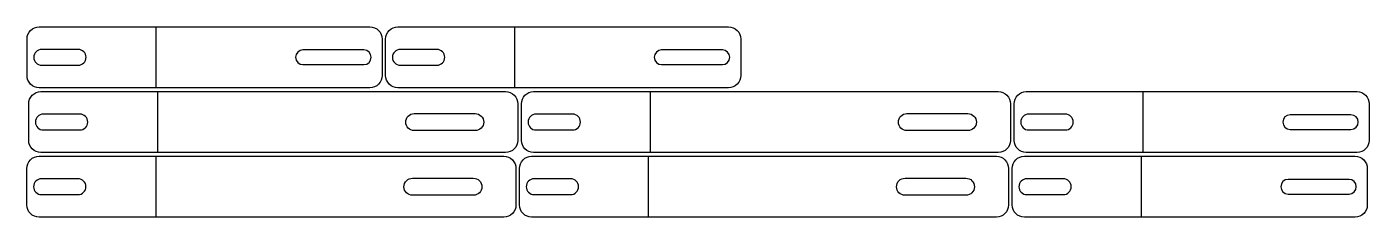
# Model space of a CAD drawing. Extents: x 699 to 1801, y 1218 to 1374.
import ezdxf

# ---------------------------------------------------------------- set-up
doc = ezdxf.new("R2010")
doc.units = 0

# ---------------------------------------------------------------- blocks, each defined once
blk = doc.blocks.new('Part1246812309', base_point=(-101.6, -25))
at = {"layer": '1'}
for points in [[(190, 15), (190, -15, -0.414214), (180, -25), (-91.6, -25, -0.414214), (-101.6, -15), (-101.6, 15, -0.414214), (-91.6, 25), (180, 25, -0.414214)], [(-59.6, 6.5), (-89.6, 6.5, 1), (-89.6, -6.5), (-59.6, -6.5, 1)], [(175, 6), (125, 6, 1), (125, -6), (175, -6, 1)]]:
    blk.add_lwpolyline(points, format="xyb", close=True, dxfattribs=at)
at = {"layer": '2'}
blk.add_line((4.2, 25), (4.2, -25), dxfattribs=at)
blk = doc.blocks.new('Part602168336', base_point=(-101.6, -25))
at = {"layer": '1'}
for points in [[(300, 15), (300, -15, -0.414214), (290, -25), (-91.6, -25, -0.414214), (-101.6, -15), (-101.6, 15, -0.414214), (-91.6, 25), (290, 25, -0.414214)], [(-59.6, 6.5), (-89.6, 6.5, 1), (-89.6, -6.5), (-59.6, -6.5, 1)], [(265, 7, -1), (265, -7), (215, -7, -1), (215, 7)]]:
    blk.add_lwpolyline(points, format="xyb", close=True, dxfattribs=at)
at = {"layer": '2'}
blk.add_line((4.2, 25), (4.2, -25), dxfattribs=at)
blk = doc.blocks.new('Part', base_point=(-101.6, -25))
at = {"layer": '1'}
for points in [[(300, 15), (300, -15, -0.414214), (290, -25), (-91.6, -25, -0.414214), (-101.6, -15), (-101.6, 15, -0.414214), (-91.6, 25), (290, 25, -0.414214)], [(-59.6, 6.5), (-89.6, 6.5, 1), (-89.6, -6.5), (-59.6, -6.5, 1)], [(265, 7, -1), (265, -7), (215, -7, -1), (215, 7)]]:
    blk.add_lwpolyline(points, format="xyb", close=True, dxfattribs=at)
at = {"layer": '2'}
blk.add_line((4.2, 25), (4.2, -25), dxfattribs=at)
blk = doc.blocks.new('Part469095664', base_point=(-101.6, -25))
at = {"layer": '1'}
for points in [[(190, 15), (190, -15, -0.414214), (180, -25), (-91.6, -25, -0.414214), (-101.6, -15), (-101.6, 15, -0.414214), (-91.6, 25), (180, 25, -0.414214)], [(-59.6, 6.5), (-89.6, 6.5, 1), (-89.6, -6.5), (-59.6, -6.5, 1)], [(175, 6), (125, 6, 1), (125, -6), (175, -6, 1)]]:
    blk.add_lwpolyline(points, format="xyb", close=True, dxfattribs=at)
at = {"layer": '2'}
blk.add_line((4.2, 25), (4.2, -25), dxfattribs=at)
blk = doc.blocks.new('Part1467108946', base_point=(-101.6, -25))
at = {"layer": '1'}
for points in [[(300, 15), (300, -15, -0.414214), (290, -25), (-91.6, -25, -0.414214), (-101.6, -15), (-101.6, 15, -0.414214), (-91.6, 25), (290, 25, -0.414214)], [(-59.6, 6.5), (-89.6, 6.5, 1), (-89.6, -6.5), (-59.6, -6.5, 1)], [(265, 7, -1), (265, -7), (215, -7, -1), (215, 7)]]:
    blk.add_lwpolyline(points, format="xyb", close=True, dxfattribs=at)
at = {"layer": '2'}
blk.add_line((4.2, 25), (4.2, -25), dxfattribs=at)
blk = doc.blocks.new('Part322451663', base_point=(-101.6, -25))
at = {"layer": '1'}
for points in [[(300, 15), (300, -15, -0.414214), (290, -25), (-91.6, -25, -0.414214), (-101.6, -15), (-101.6, 15, -0.414214), (-91.6, 25), (290, 25, -0.414214)], [(-59.6, 6.5), (-89.6, 6.5, 1), (-89.6, -6.5), (-59.6, -6.5, 1)], [(265, 7, -1), (265, -7), (215, -7, -1), (215, 7)]]:
    blk.add_lwpolyline(points, format="xyb", close=True, dxfattribs=at)
at = {"layer": '2'}
blk.add_line((4.2, 25), (4.2, -25), dxfattribs=at)
blk = doc.blocks.new('Part808866719', base_point=(-101.6, -25))
at = {"layer": '1'}
for points in [[(190, 15), (190, -15, -0.414214), (180, -25), (-91.6, -25, -0.414214), (-101.6, -15), (-101.6, 15, -0.414214), (-91.6, 25), (180, 25, -0.414214)], [(-59.6, 6.5), (-89.6, 6.5, 1), (-89.6, -6.5), (-59.6, -6.5, 1)], [(175, 6), (125, 6, 1), (125, -6), (175, -6, 1)]]:
    blk.add_lwpolyline(points, format="xyb", close=True, dxfattribs=at)
at = {"layer": '2'}
blk.add_line((4.2, 25), (4.2, -25), dxfattribs=at)
blk = doc.blocks.new('Part220848157', base_point=(-101.6, -25))
at = {"layer": '1'}
for points in [[(190, 15), (190, -15, -0.414214), (180, -25), (-91.6, -25, -0.414214), (-101.6, -15), (-101.6, 15, -0.414214), (-91.6, 25), (180, 25, -0.414214)], [(-59.6, 6.5), (-89.6, 6.5, 1), (-89.6, -6.5), (-59.6, -6.5, 1)], [(175, 6), (125, 6, 1), (125, -6), (175, -6, 1)]]:
    blk.add_lwpolyline(points, format="xyb", close=True, dxfattribs=at)
at = {"layer": '2'}
blk.add_line((4.2, 25), (4.2, -25), dxfattribs=at)

msp = doc.modelspace()

# ---------------------------------------------------------------- block references
at = {"layer": '1'}
for name, p in [('Part1246812309', (699.2, 1324.3)), ('Part469095664', (993.7, 1324.3)), ('Part602168336', (700.6, 1271.1)), ('Part1467108946', (1105.2, 1271.1)), ('Part220848157', (1509.8, 1271.1)), ('Part', (699.1, 1218)), ('Part322451663', (1103.6, 1218)), ('Part808866719', (1508.2, 1218))]:
    msp.add_blockref(name, p, dxfattribs=at)

doc.saveas('drawing.dxf')
